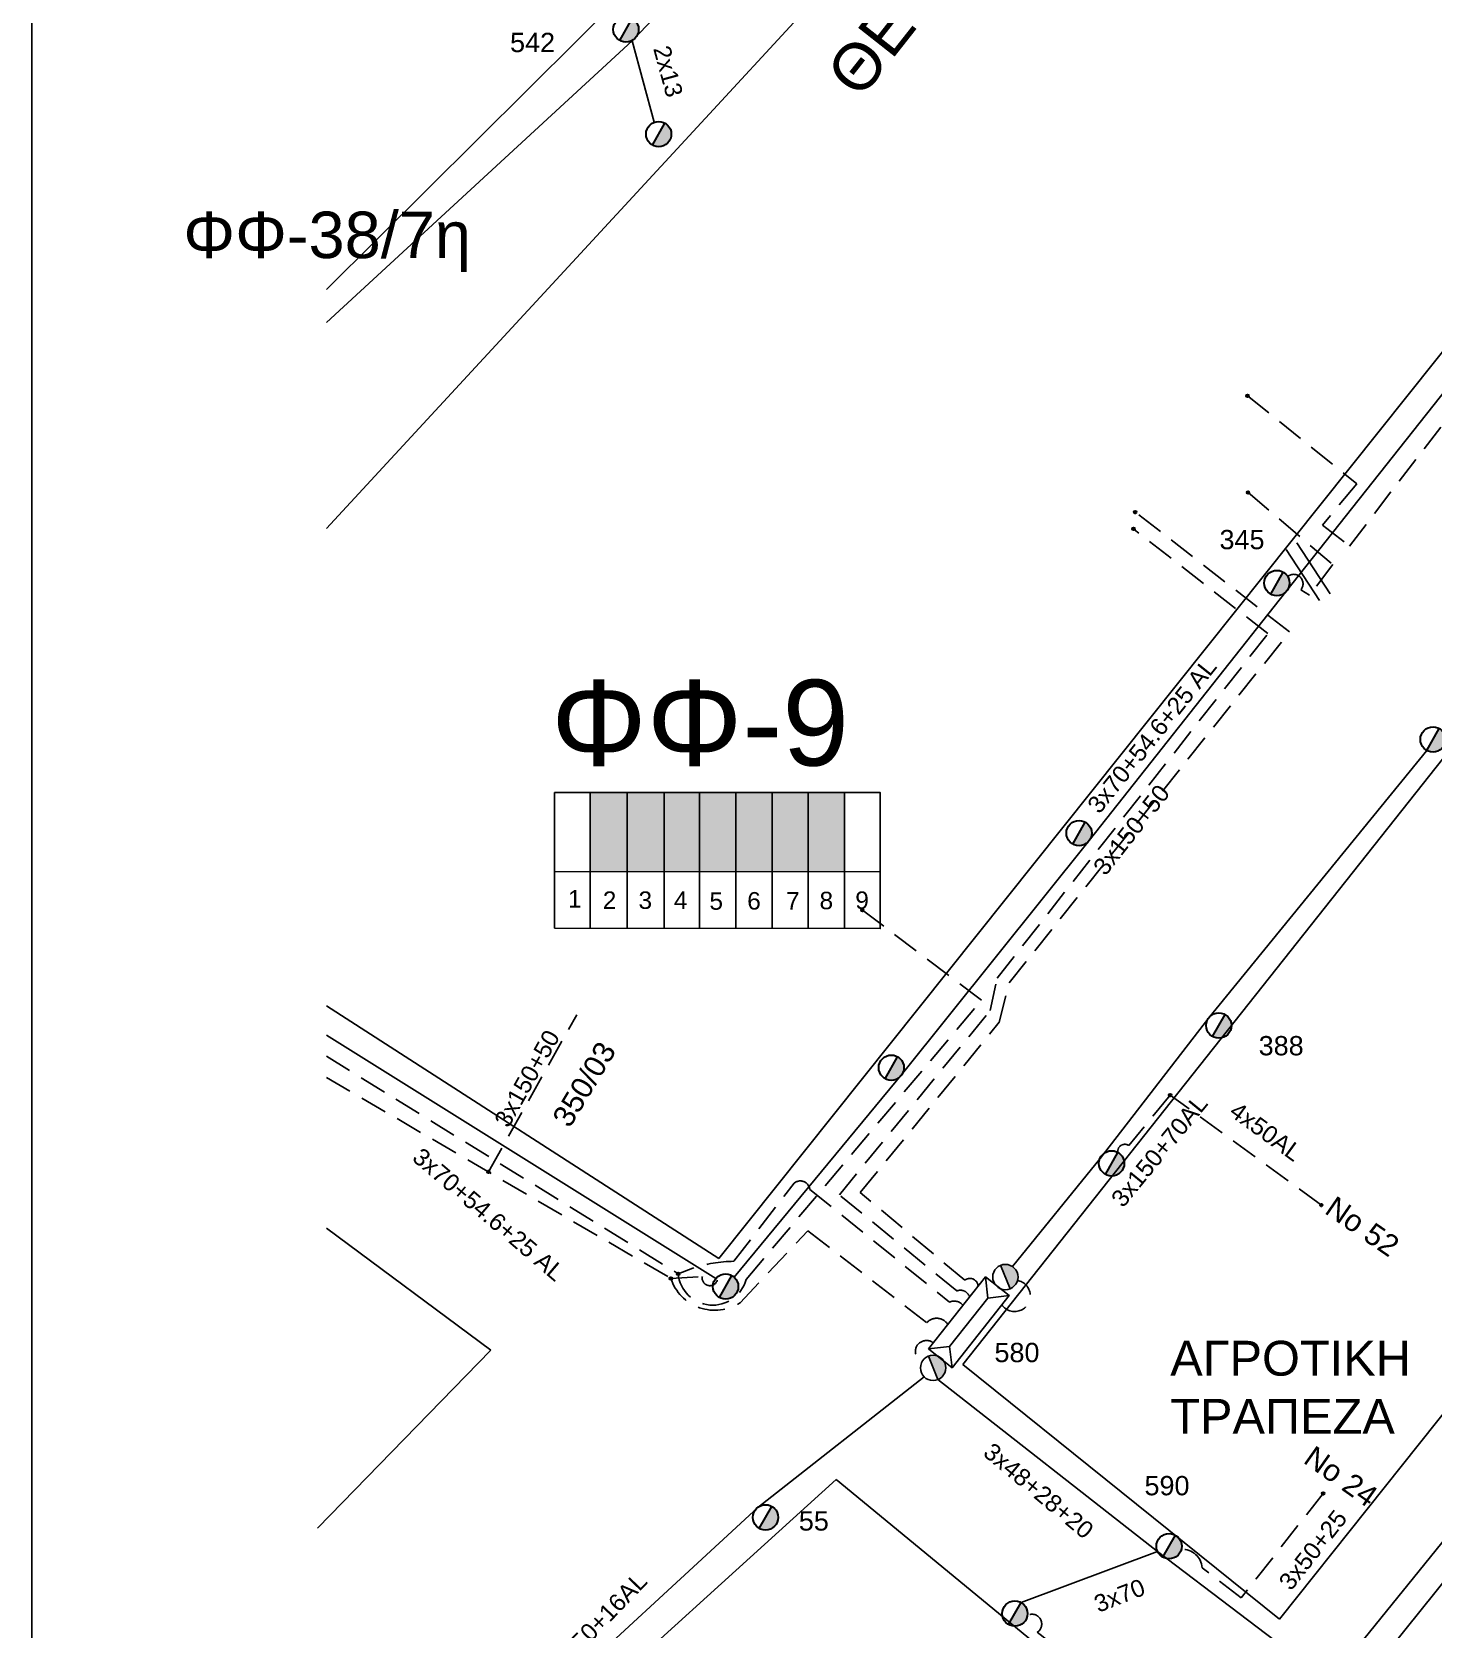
# Model space of a CAD drawing. Header units: millimetres. Extents: x 1421 to 7547, y 822 to 1873.
# Drawn here: x 5474.1 to 5604.7, y 1052.2 to 1201.1 of the extents above; entities that cross this region are included whole.
import ezdxf
from ezdxf.enums import TextEntityAlignment as Align

# ---------------------------------------------------------------- set-up
doc = ezdxf.new("R2010")
doc.units = ezdxf.units.MM
doc.linetypes.add('DASHED', pattern=[19.05, 12.7, -6.35])
doc.layers.get('0').update_dxf_attribs({"lineweight": 30})
for name, color, linetype, lineweight in [('2x13', 7, 'Continuous', 30), ('3x150+50', 7, 'Continuous', 30), ('3x48+28+16_5', 7, 'Continuous', 30), ('3x50+25', 7, 'DASHED', 30), ('4x50+13_5', 7, 'Continuous', 30), ('4x50+16_5', 7, 'Continuous', 30), ('4x50AL', 7, 'Continuous', 30), ('Pillar OTE', 7, 'Continuous', 30), ('PINAKIDA', 7, 'DASHED', 30), ('TEXT_ΚΑΛΩΔΙΩΝ', 7, 'Continuous', 30), ('Άγνωστο εναέριο καλώδιο', 7, 'Continuous', 30), ('Άγνωστο Υπόγειο Καλώδιο', 7, 'DASHED', 30), ('Γυμνά εναέρια ΧΤ και ΦΟΠ (3Φ)   4x50+16AL', 7, 'Continuous', 30), ('Καλώδια ΧΤ   3x150+50CU', 7, 'DASHED', 30), ('Καλώδια ΧΤ   3x150+70AL', 7, 'DASHED', 30), ('Καλώδια ΧΤ   3x150AL+50CU', 7, 'DASHED', 30), ('Στύλος ΦΜ', 7, 'Continuous', 30), ('Στύλος ΦΜ @ 1', 7, 'Continuous', 30), ('Συνδέσεις', 7, 'Continuous', 30), ('Συνεστραμμένα ΧΤ   3x70+54.6+25 AL', 7, 'SYN_LINE', 30), ('Τομή', 7, 'Continuous', 30), ('Υποσταθμός εναέριος 2 στύλων', 7, 'Continuous', 30), ('Υποσταθμός πόλεως', 7, 'Continuous', 30), ('Υπόβαθρο ΔΕΗ', 7, 'Continuous', 30)]:
    doc.layers.add(name, color=color, linetype=linetype, lineweight=lineweight)
doc.styles.add('arial', font='arial.ttf')
doc.styles.get("Standard").update_dxf_attribs({"font": 'arial.ttf'})
doc.linetypes.add('SYN_LINE', pattern='A,0.5,-0.0001,["/\\/\\/\\/",Standard,S=0.1,R=0,X=0,Y=-0.05],-0.25', length=0.7501)

# ---------------------------------------------------------------- blocks, each defined once
blk = doc.blocks.new('ΥΠΑΡΧΩΝ ΤΣΙΜΕΝΤΕΝΙΟΣ ΣΤΥΛΟΣ')
at = {"layer": 'Στύλος ΦΜ'}
blk.add_hatch(color=7, dxfattribs=at).paths.add_polyline_path([(-1.29, -2.28, 0.574793), (2.62, 0, 0.268822), (1.3, 2.27)])
at = {"layer": 'Στύλος ΦΜ', "color": 7}
blk.add_line((-1.29, -2.28), (1.3, 2.27), dxfattribs=at)
blk.add_circle((0, 0), 2.62, dxfattribs=at)
at = {"layer": 'Στύλος ΦΜ', "flags": 4}
for tag, p in [('ΑΡΙΘΜΟΣ', (-4.68, 8.05)), ('ΤΥΠΟΣ', (-4.91, 3.03))]:
    blk.add_attdef(tag, p, '', height=4, dxfattribs=at)
blk = doc.blocks.new('ΥΠΟΣΤΑΘΜΟΣ ΕΝΑΕΡΙΟΣ ΕΠΙ 2 ΣΤΥΛΩΝ')
at = {"layer": 'Υποσταθμός εναέριος 2 στύλων', "linetype": 'Continuous', "lineweight": -3}
for points in [[(-11.97, -2.11, 0.574793), (-8.45, -0.07, 0.268822), (-9.64, 1.98)], [(9.68, -2.15, 0.574793), (13.19, -0.1, 0.268822), (12.01, 1.95)]]:
    blk.add_hatch(color=256, dxfattribs=at).paths.add_polyline_path(points)
for p, q in [((-11.97, -2.11), (-9.64, 1.98)), ((9.68, -2.15), (12.01, 1.95))]:
    blk.add_line(p, q, dxfattribs=at)
for centre in [(-10.81, -0.07), (10.84, -0.1)]:
    blk.add_circle(centre, 2.36, dxfattribs=at)
at = {"layer": 'Υποσταθμός πόλεως', "linetype": 'Continuous', "lineweight": -3, "ltscale": 40}
blk.add_lwpolyline([(-8.57, 2.82), (8.57, 2.82), (8.57, -2.82), (-8.57, -2.82)], close=True, dxfattribs=at)
for points in [[(-5.75, 0), (-8.57, 2.82)], [(-8.57, -2.82), (-5.75, 0)], [(-5.75, 0), (5.75, 0)], [(5.75, 0), (8.57, 2.82)], [(8.57, -2.82), (5.75, 0)]]:
    blk.add_lwpolyline(points, dxfattribs=at)
at = {"layer": 'Υποσταθμός εναέριος 2 στύλων', "ltscale": 40, "flags": 1}
for tag, p in [('ΜΕΤΑΣΧΗΜΑΤΙΣΜΟΣ', (14.09, 2.51)), ('ΙΣΧΥΣ', (14.07, -0.28)), ('ΑΡΙΘΜΟΣ', (14.19, -3))]:
    blk.add_attdef(tag, p, '', height=1.8, dxfattribs=at)
blk = doc.blocks.new('ΤΟΜΗ')
at = {"layer": 'Τομή', "lineweight": -3, "ltscale": 40}
for p, q in [((-11.37, 1.1), (11.37, 1.1)), ((11.37, -3.57), (-11.37, -3.57))]:
    blk.add_line(p, q, dxfattribs=at)
blk = doc.blocks.new('_ΣΥΝΔΕΣΗ')
at = {"layer": 'Συνδέσεις', "linetype": 'SYN_LINE', "ltscale": 40}
blk.add_hatch(color=256, dxfattribs=at).paths.add_polyline_path([(0.5, -0.01, 1), (-0.5, -0.01, 1)])
at = {"layer": 'Συνδέσεις'}
blk.add_circle((0, -0.01), 0.5, dxfattribs=at)

msp = doc.modelspace()

# ---------------------------------------------------------------- hatches: boundary and pattern name
at = {"layer": 'Καλώδια ΧΤ   3x150+50CU', "linetype": 'DASHED', "lineweight": -3, "ltscale": 0.2}
h = msp.add_hatch(color=85, dxfattribs=at)
h.dxf.hatch_style = 1
h.paths.add_polyline_path([(5526.18, 1122.81), (5529.62, 1122.81), (5529.62, 1130.17), (5526.18, 1130.17)])
h = msp.add_hatch(color=2, dxfattribs=at)
h.dxf.hatch_style = 1
h.paths.add_polyline_path([(5529.62, 1122.81), (5533.06, 1122.8), (5533.06, 1130.17), (5529.62, 1130.17)])
h = msp.add_hatch(color=6, dxfattribs=at)
h.dxf.hatch_style = 1
h.paths.add_polyline_path([(5536.36, 1130.17), (5533.06, 1130.17), (5533.06, 1122.8), (5536.36, 1122.8)])
h = msp.add_hatch(color=1, dxfattribs=at)
h.dxf.hatch_style = 1
h.paths.add_polyline_path([(5539.75, 1122.8), (5539.75, 1130.17), (5536.36, 1130.17), (5536.36, 1122.8)])
h = msp.add_hatch(color=151, dxfattribs=at)
h.dxf.hatch_style = 1
h.paths.add_polyline_path([(5543.14, 1130.17), (5539.75, 1130.17), (5539.75, 1122.8), (5543.14, 1122.79)])
h = msp.add_hatch(color=173, dxfattribs=at)
h.dxf.hatch_style = 1
h.paths.add_polyline_path([(5546.48, 1130.17), (5543.14, 1130.17), (5543.14, 1122.79), (5546.48, 1122.79)])
h = msp.add_hatch(color=27, dxfattribs=at)
h.dxf.hatch_style = 1
h.paths.add_polyline_path([(5549.82, 1130.17), (5546.48, 1130.17), (5546.48, 1122.79), (5549.82, 1122.79)])

# ---------------------------------------------------------------- linework, layer by layer
at = {"layer": '2x13', "color": 6, "lineweight": -3, "ltscale": 0.2}
msp.add_lwpolyline([(5530.07, 1200.24), (5532.14, 1192.67)], dxfattribs=at)
at = {"layer": '3x150+50', "color": 27, "linetype": 'DASHED', "lineweight": -3, "ltscale": 0.2}
msp.add_lwpolyline([(5562.31, 1084.15, 0.622275), (5561.08, 1084.72), (5551.34, 1092.9), (5564.29, 1108.77), (5565.22, 1112.45), (5591.33, 1145.15), (5577.06, 1156.25)], format="xyb", dxfattribs=at)
at = {"layer": '3x150+50', "color": 173, "linetype": 'DASHED', "lineweight": -3, "ltscale": 0.2}
msp.add_lwpolyline([(5561.52, 1083.16, 0.440836), (5560.33, 1083.72), (5549.39, 1092.67), (5563.43, 1109.85), (5564.1, 1112.89), (5589.32, 1144.99), (5576.9, 1154.67)], format="xyb", dxfattribs=at)
at = {"layer": '3x150+50', "color": 85, "linetype": 'DASHED', "lineweight": -3, "ltscale": 0.2}
for points in [[(5501.59, 1105.59, -0.625045), (5501.59, 1105.59), (5534.36, 1085.32, 0.836417), (5540.7, 1084.79), (5562.63, 1110.81), (5551.53, 1119.21)], [(5534.36, 1085.32), (5534.36, 1085.32), (5535.73, 1085.83, -0.078058), (5539.56, 1086.48), (5545.16, 1093.76, -0.599738), (5546.64, 1093.18), (5559.65, 1082.67, -0.35375), (5560.9, 1082.38, 9.682818)]]:
    msp.add_lwpolyline(points, format="xyb", dxfattribs=at)
at = {"layer": '3x150+50', "color": 5, "linetype": 'DASHED', "lineweight": -3, "ltscale": 0.2}
msp.add_lwpolyline([(5516.69, 1094.81), (5524.92, 1109.45)], dxfattribs=at)
for points in [[(5501.59, 1103.62, 0.581651), (5501.59, 1103.62), (5533.68, 1084.89), (5536.62, 1085.07, 0.960316), (5538.01, 1084.72, 26.908578)], [(5533.68, 1084.89), (5533.68, 1084.89, 0.493225), (5540.15, 1082.62), (5546.45, 1089.32), (5557.54, 1080.77, -0.494568), (5559.49, 1080.6, 6.732698)]]:
    msp.add_lwpolyline(points, format="xyb", dxfattribs=at)
at = {"layer": '3x150+50', "color": 2, "linetype": 'DASHED', "lineweight": -3, "ltscale": 0.2}
msp.add_lwpolyline([(5568, 1038.83), (5574.81, 1046.43), (5567.82, 1051.9, 0.960823), (5566.91, 1053.48, -1.958502)], format="xyb", dxfattribs=at)
at = {"layer": '3x150+50', "color": 1, "linetype": 'DASHED', "lineweight": -3, "ltscale": 0.2}
msp.add_arc((5565.72, 1083.26), 1.46, 215.0736, 79.5971, dxfattribs=at)
at = {"layer": '3x150+50', "color": 6, "linetype": 'DASHED', "lineweight": -3, "ltscale": 0.2}
msp.add_arc((5557.5, 1078.07), 1.03, 52.1404, 246.6788, dxfattribs=at)
at = {"layer": '3x48+28+16_5', "color": 2, "lineweight": -3, "ltscale": 0.2}
msp.add_lwpolyline([(5558.56, 1075.45), (5579.04, 1059.43), (5594.24, 1047.86)], dxfattribs=at)
at = {"layer": '3x50+25', "color": 2, "lineweight": -3, "ltscale": 0.2}
msp.add_lwpolyline([(5594.47, 1064.85), (5586.83, 1055.11), (5583.2, 1057.91, 0.396774), (5581.26, 1059.65, 810.639712)], format="xyb", dxfattribs=at)
at = {"layer": '4x50+13_5', "color": 6, "lineweight": -3, "ltscale": 0.2}
msp.add_lwpolyline([(5501.59, 1174.01), (5530.07, 1200.24), (5543.26, 1214.06), (5560.64, 1232), (5573.77, 1247.62)], dxfattribs=at)
at = {"layer": '4x50+16_5', "color": 27, "lineweight": -3, "ltscale": 0.2}
msp.add_lwpolyline([(5595.61, 1048.01), (5620.72, 1079.02), (5642, 1105.87), (5665.6, 1135.02), (5683.51, 1156.9)], dxfattribs=at)
at = {"layer": '4x50AL', "color": 1, "linetype": 'DASHED', "lineweight": -3, "ltscale": 0.2}
msp.add_lwpolyline([(5594.3, 1091.73), (5580.22, 1101.97)], dxfattribs=at)
at = {"layer": 'Pillar OTE', "lineweight": -3, "ltscale": 40}
for points in [[(5522.85, 1117.53), (5522.85, 1130.17), (5553.19, 1130.17), (5553.19, 1117.5), (5522.85, 1117.53)], [(5526.18, 1117.53), (5526.18, 1130.17)], [(5529.62, 1117.52), (5529.62, 1130.17)], [(5533.06, 1117.52), (5533.06, 1130.17)], [(5536.36, 1117.52), (5536.36, 1130.17)], [(5539.75, 1117.51), (5539.75, 1130.17)], [(5543.14, 1117.51), (5543.14, 1130.17)], [(5546.48, 1117.51), (5546.48, 1130.17)], [(5549.87, 1117.5), (5549.87, 1130.17)], [(5522.85, 1122.81), (5553.19, 1122.78)]]:
    msp.add_lwpolyline(points, dxfattribs=at)
at = {"layer": 'PINAKIDA', "linetype": 'Continuous', "lineweight": -3, "ltscale": 0.2}
msp.add_lwpolyline([(5474.15, 1851.64), (7546.99, 1855.83), (7546.99, 826.44), (5474.15, 822.25)], close=True, dxfattribs=at)
at = {"layer": 'Άγνωστο εναέριο καλώδιο', "color": 1, "lineweight": -3, "ltscale": 0.2}
msp.add_lwpolyline([(5565.52, 1085.99), (5573.68, 1096.08), (5583.81, 1109.18), (5604.13, 1134.11)], dxfattribs=at)
at = {"layer": 'Άγνωστο Υπόγειο Καλώδιο', "color": 133, "lineweight": -3, "ltscale": 0.2}
msp.add_lwpolyline([(5587.47, 1158.16), (5595.38, 1151.43), (5593.21, 1148.59), (5592.39, 1149.08, 0.904801), (5591.17, 1150.33, -2.688151)], format="xyb", dxfattribs=at)
at = {"layer": 'Γυμνά εναέρια ΧΤ και ΦΟΠ (3Φ)   4x50+16AL', "color": 6, "lineweight": -3, "ltscale": 0.2}
msp.add_lwpolyline([(5501.59, 1026.15), (5520.59, 1043.94), (5541.79, 1063.54), (5557.29, 1075.71)], dxfattribs=at)
at = {"layer": 'Καλώδια ΧΤ   3x150+70AL', "color": 1, "linetype": 'DASHED', "lineweight": -3, "ltscale": 0.2}
msp.add_lwpolyline([(5580.22, 1101.97), (5576.36, 1097.27, 0.664548), (5575.34, 1096.63)], format="xyb", dxfattribs=at)
at = {"layer": 'Καλώδια ΧΤ   3x150AL+50CU', "color": 133, "linetype": 'DASHED', "lineweight": -3, "ltscale": 0.2}
msp.add_lwpolyline([(5587.43, 1167.16), (5597.6, 1158.95), (5594.4, 1155.1), (5596.92, 1153.16), (5630.9, 1197.4), (5646.64, 1183.33), (5647.78, 1184.68, 0.708222), (5648.35, 1185.39, -13.480418)], format="xyb", dxfattribs=at)
at = {"layer": 'Συνεστραμμένα ΧΤ   3x70+54.6+25 AL', "color": 133, "lineweight": -3, "ltscale": 20}
msp.add_lwpolyline([(5590.97, 1148.85), (5630.98, 1199.39)], dxfattribs=at)
at = {"layer": 'Συνεστραμμένα ΧΤ   3x70+54.6+25 AL', "color": 5, "lineweight": -3, "ltscale": 20}
for points in [[(5539.59, 1084.99), (5555.27, 1103.99), (5572.68, 1125.72), (5590.97, 1148.85)], [(5501.59, 1107.55), (5537.87, 1084.87)]]:
    msp.add_lwpolyline(points, dxfattribs=at)
at = {"layer": 'Συνεστραμμένα ΧΤ   3x70+54.6+25 AL', "color": 2, "lineweight": -3, "ltscale": 15}
msp.add_lwpolyline([(5579.04, 1059.43), (5566.33, 1054.66)], dxfattribs=at)
at = {"layer": 'Υπόβαθρο ΔΕΗ', "lineweight": -3, "ltscale": 0.2}
for p, q in [((5516.92, 1078.21), (5501.59, 1089.57)), ((5590.4, 1053.11), (5560.9, 1076.85)), ((5579.96, 1040.75), (5549.08, 1066.13))]:
    msp.add_line(p, q, dxfattribs=at)
for points in [[(5501.59, 1177.07), (5571.94, 1247.01)], [(5501.59, 1154.79), (5580.82, 1240.65)], [(5538.16, 1086.75), (5629.04, 1200.66)], [(5560.9, 1076.85), (5647.22, 1185.82)], [(5590.4, 1053.11), (5676.96, 1161.77)], [(5597.75, 1046.73), (5684.49, 1154.71)], [(5501.59, 1110.3), (5538.16, 1086.75)], [(5500.76, 1061.59), (5516.92, 1078.21)], [(5494.97, 1017.06), (5549.08, 1066.13)]]:
    msp.add_lwpolyline(points, dxfattribs=at)

# ---------------------------------------------------------------- block references
at = {"layer": 'Στύλος ΦΜ @ 1', "lineweight": -3, "ltscale": 40}
ref = msp.add_blockref('ΥΠΑΡΧΩΝ ΤΣΙΜΕΝΤΕΝΙΟΣ ΣΤΥΛΟΣ', (5529.5, 1201.31), dxfattribs=dict(at, xscale=0.4499999999998181, yscale=0.4499999999998181, zscale=0.4499999999998181))
ref.add_attrib('ΤΥΠΟΣ', '542', (5518.7, 1199.2), dxfattribs={"layer": 'Στύλος ΦΜ', "height": 1.8, "flags": 4})
at = {"layer": 'Στύλος ΦΜ @ 1', "lineweight": -3, "ltscale": 40, "xscale": 0.4499999999998181, "yscale": 0.4499999999998181, "zscale": 0.4499999999998181}
for p in [(5532.55, 1191.56), (5571.72, 1126.4), (5554.23, 1104.53), (5574.76, 1095.61), (5538.79, 1084.13), (5565.74, 1053.64)]:
    msp.add_blockref('ΥΠΑΡΧΩΝ ΤΣΙΜΕΝΤΕΝΙΟΣ ΣΤΥΛΟΣ', p, dxfattribs=at)
at = {"layer": 'Στύλος ΦΜ @ 1', "lineweight": -3, "ltscale": 40}
ref = msp.add_blockref('ΥΠΑΡΧΩΝ ΤΣΙΜΕΝΤΕΝΙΟΣ ΣΤΥΛΟΣ', (5590.16, 1149.71), dxfattribs=dict(at, xscale=0.4499999999998181, yscale=0.4499999999998181, zscale=0.4499999999998181))
ref.add_attrib('ΤΥΠΟΣ', '345', (5584.81, 1152.86), dxfattribs={"layer": 'Στύλος ΦΜ', "height": 1.8, "flags": 4})
ref = msp.add_blockref('ΥΠΑΡΧΩΝ ΤΣΙΜΕΝΤΕΝΙΟΣ ΣΤΥΛΟΣ', (5604.71, 1135.13), dxfattribs=dict(at, xscale=0.4499999999998181, yscale=0.4499999999998181, zscale=0.4499999999998181))
ref.add_attrib('ΤΥΠΟΣ', '579', (5607.76, 1131.75), dxfattribs={"layer": 'Στύλος ΦΜ', "height": 1.8, "flags": 4})
ref = msp.add_blockref('ΥΠΑΡΧΩΝ ΤΣΙΜΕΝΤΕΝΙΟΣ ΣΤΥΛΟΣ', (5584.74, 1108.46), dxfattribs=dict(at, xscale=0.4499999999998181, yscale=0.4499999999998181, zscale=0.4499999999998181))
ref.add_attrib('ΤΥΠΟΣ', '388', (5588.46, 1105.68), dxfattribs={"layer": 'Στύλος ΦΜ', "height": 1.8, "flags": 4})
ref = msp.add_blockref('ΥΠΑΡΧΩΝ ΤΣΙΜΕΝΤΕΝΙΟΣ ΣΤΥΛΟΣ', (5580.11, 1059.92), dxfattribs=dict(at, xscale=0.4499999999998181, yscale=0.4499999999998181, zscale=0.4499999999998181))
ref.add_attrib('ΤΥΠΟΣ', '590', (5577.82, 1064.67), dxfattribs={"layer": 'Στύλος ΦΜ', "height": 1.8, "flags": 4})
ref = msp.add_blockref('ΥΠΑΡΧΩΝ ΤΣΙΜΕΝΤΕΝΙΟΣ ΣΤΥΛΟΣ', (5542.51, 1062.61), dxfattribs=dict(at, xscale=0.4499999999998181, yscale=0.4499999999998181, zscale=0.4499999999998181))
ref.add_attrib('ΤΥΠΟΣ', '55', (5545.61, 1061.38), dxfattribs={"layer": 'Στύλος ΦΜ', "height": 1.8, "flags": 4})
at = {"layer": 'Συνδέσεις', "lineweight": -3, "xscale": 0.25, "yscale": 0.25, "zscale": 0.25}
for p in [(5587.43, 1167.17), (5587.47, 1158.16), (5576.96, 1156.33), (5576.8, 1154.76), (5551.53, 1119.22), (5580.22, 1101.98), (5516.69, 1094.81), (5594.3, 1091.73), (5534.36, 1085.32), (5533.68, 1084.89), (5594.47, 1064.85)]:
    msp.add_blockref('_ΣΥΝΔΕΣΗ', p, dxfattribs=at)
at = {"layer": 'Τομή', "lineweight": -3, "xscale": 0.2499999999998872, "yscale": 0.2499999999998872, "zscale": 0.2499999999998872, "rotation": 123.1309596240951}
msp.add_blockref('ΤΟΜΗ', (5592.81, 1150.6), dxfattribs=at)
at = {"layer": 'Υποσταθμός εναέριος 2 στύλων', "lineweight": -3, "xscale": 0.4999999999999999, "yscale": 0.4999999999999999, "zscale": 0.4999999999999999, "rotation": 51.59306827934645}
msp.add_blockref('ΥΠΟΣΤΑΘΜΟΣ ΕΝΑΕΡΙΟΣ ΕΠΙ 2 ΣΤΥΛΩΝ', (5561.45, 1080.8), dxfattribs=at)

# ---------------------------------------------------------------- texts
at = {"lineweight": -3, "ltscale": 40, "insert": (5547.92, 1197.38), "char_height": 4, "width": 42.6234, "attachment_point": 1, "rotation": 51.7843, "style": 'arial'}
msp.add_mtext('{\\H1.083x;ΘΕΜΙΣΤΟΚΛΕΟΥΣ}', dxfattribs=at)
at = {"lineweight": -3, "ltscale": 40, "attachment_point": 1, "style": 'arial'}
for s, insert, char_height, width in [('{\\H1.083x;ΦΦ-38/7η}', (5488.25, 1184.33), 4, 51.2353), ('{\\H1.083x;ΑΓΡΟΤΙΚΗ\\PΤΡΑΠΕΖΑ}', (5580.22, 1079.07), 3, 48.6977)]:
    msp.add_mtext(s, dxfattribs=dict(at, insert=insert, char_height=char_height, width=width))
at = {"lineweight": -3, "ltscale": 30, "char_height": 1.63, "width": 11.2573, "attachment_point": 1}
for s, insert in [('1', (5524.1, 1121.09)), ('2', (5527.34, 1120.96)), ('3', (5530.67, 1120.96)), ('4', (5533.97, 1120.96)), ('5', (5537.28, 1120.88)), ('6', (5540.8, 1120.9)), ('7', (5544.42, 1120.9)), ('8', (5547.54, 1120.93)), ('9', (5550.87, 1120.96))]:
    msp.add_mtext(s, dxfattribs=dict(at, insert=insert))
at = {"layer": 'TEXT_ΚΑΛΩΔΙΩΝ', "lineweight": -3, "ltscale": 0.2}
for s, rotation, p in [('2x13', 285.2873, (5533.44, 1197.41)), ('3x70+54.6+25 AL', 51.3026, (5578.51, 1135.49)), ('3x150+50', 51.8417, (5576.6, 1126.71)), ('3x150+50', 60.5507, (5520.28, 1103.53)), ('3x150+70AL', 50.6513, (5579.2, 1096.78)), ('4x50AL', 323.9506, (5589.14, 1098.58)), ('3x70+54.6+25 AL', 319.5496, (5516.71, 1090.85)), ('3x48+28+20', 320.1199, (5567.96, 1065.09)), ('3x50+25', 51.8859, (5593.51, 1059.58)), ('4x50+16AL', 46.1635, (5527.08, 1052.99)), ('3x70', 21.2554, (5575.49, 1055.33))]:
    msp.add_text(s, height=1.6, rotation=rotation, dxfattribs=at).set_placement(p, align=Align.MIDDLE_CENTER)
at = {"layer": 'Υπόβαθρο ΔΕΗ', "lineweight": -3, "attachment_point": 1}
for s, width, insert, char_height in [('ΦΦ-9', 30.8332, (5522.52, 1140.69), 8), ('580', 1.8, (5563.84, 1078.88), 1.8)]:
    msp.add_mtext_dynamic_manual_height_columns(s, width=width, gutter_width=12.5, heights=[0], dxfattribs=dict(at, insert=insert, char_height=char_height))
at = {"layer": 'Υπόβαθρο ΔΕΗ', "lineweight": -3, "char_height": 2, "attachment_point": 1}
for s, width, insert, rotation in [('350/03', 18.6704, (5522.54, 1099.85), 58.9634), ('No 52', 13.4847, (5595.63, 1092.67), 325.4641), ('No 24', 13.4847, (5593.67, 1069.4), 324.7141)]:
    msp.add_mtext_dynamic_manual_height_columns(s, width=width, gutter_width=12.5, heights=[0], dxfattribs=dict(at, insert=insert, rotation=rotation))

doc.saveas('drawing.dxf')
